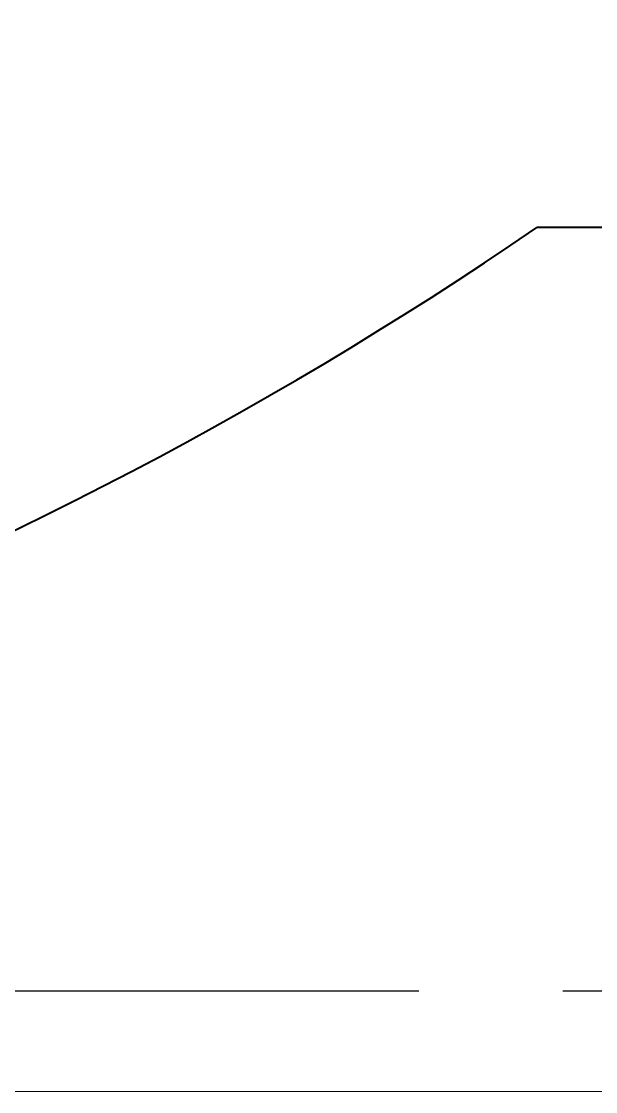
# Model space of a CAD drawing. Header units: metres. Extents: x 14 to 2416, y -346 to 476.
# Drawn here: x 140.901 to 141.299, y -69.821 to -69.078 of the extents above; entities that cross this region are included whole.
import ezdxf

# ---------------------------------------------------------------- set-up
doc = ezdxf.new("R2010")
doc.units = ezdxf.units.M
doc.linetypes.add('0', pattern=[0])
doc.linetypes.add('STYLE_03', pattern=[0.5, 0.416656, -0.083344])
doc.layers.get('0').update_dxf_attribs({"linetype": '0', "lineweight": 20})
for name, color, linetype, lineweight in [('A-ANNO-TEXT', 20, 'Continuous', 13), ('A-WALL', 250, 'Continuous', 20), ('baños', 251, 'Continuous', 0), ('E Salida Luces', 22, 'Continuous', 40)]:
    doc.layers.add(name, color=color, linetype=linetype, lineweight=lineweight)
doc.layers.add('MAVA Luminarias', color=1, linetype='Continuous')
doc.styles.get("Standard").update_dxf_attribs({"font": 'arial.ttf', "height": 0.1875})

# ---------------------------------------------------------------- blocks, each defined once
blk = doc.blocks.new('PL BASE 2N NASAS 09')
at = {"layer": 'A-WALL'}
blk.add_line((168.60755, -8.96173), (165.33755, -8.96173), dxfattribs=at)
at = {"layer": 'baños', "linetype": 'Continuous', "flags": 8}
for tag, p in [('MODELNUMBER', (167.1329, -5.63062, 0)), ('TRADENAME', (167.1329, -5.63066, 0)), ('PRODUCT', (167.1329, -5.6307, 0)), ('MATERIAL', (167.1329, -5.63074, 0)), ('MODELNUMBER', (168.30765, -5.63062, 0)), ('TRADENAME', (168.30765, -5.63066, 0)), ('PRODUCT', (168.30765, -5.6307, 0)), ('MATERIAL', (168.30765, -5.63074, 0))]:
    blk.add_attdef(tag, p, '', height=0.0000254, rotation=180.00008, dxfattribs=at)
at = {"layer": 'baños', "linetype": 'Continuous'}
for tag, p, rotation in [('MODELNUMBER', (169.24282, -19.70647), 180.00008), ('TRADENAME', (169.24278, -19.70642), 180.00008), ('MATERIAL', (169.24301, -19.70634), 180.00008), ('PRODUCT', (169.243, -19.70638), 180.00008), ('MODELNUMBER', (169.95239, -19.70647), 179.99992), ('TRADENAME', (169.95239, -19.70642), 179.99992), ('MATERIAL', (169.95239, -19.70634), 179.99992), ('PRODUCT', (169.95239, -19.70638), 179.99992)]:
    blk.add_attdef(tag, p, '', height=0.0000254, rotation=rotation, dxfattribs=at)
blk = doc.blocks.new('PL MUEBLES 2N NASAS 09')
blk.add_blockref('PL BASE 2N NASAS 09', (49.91428, 62.71701))
blk = doc.blocks.new('A$C595364de')
blk.add_blockref('PL MUEBLES 2N NASAS 09', (-199.56182, -36.6052))
blk = doc.blocks.new('*U486')
at = {"layer": 'E Salida Luces', "linetype": 'Continuous'}
for p, q in [((0, 0.3583), (0, 0.1807)), ((-0.3576, 0.0007), (-0.18, 0.0007)), ((0.18, 0.0007), (0.3576, 0.0007)), ((0, -0.1793), (0, -0.3569))]:
    blk.add_line(p, q, dxfattribs=at)
blk.add_circle((0, 0.0007), 0.18, dxfattribs=at)

msp = doc.modelspace()

# ---------------------------------------------------------------- linework, layer by layer
at = {"layer": 'E Salida Luces'}
msp.add_arc((139.69577, -66.94254, 0), 2.76295, 275.41567, 304.44616, dxfattribs=at)
at = {"layer": 'MAVA Luminarias', "linetype": 'STYLE_03', "lineweight": 30}
msp.add_line((139.72662, -69.75103), (143.07662, -69.75103), dxfattribs=at)

# ---------------------------------------------------------------- block references
at = {"layer": 'A-ANNO-TEXT'}
msp.add_blockref('A$C595364de', (124.07662, -86.97111), dxfattribs=at)
at = {"layer": 'E Salida Luces', "xscale": 0.4, "yscale": 0.4, "zscale": 0.4, "rotation": 180}
msp.add_blockref('*U486', (141.40162, -69.22074), dxfattribs=at)

doc.saveas('drawing.dxf')
